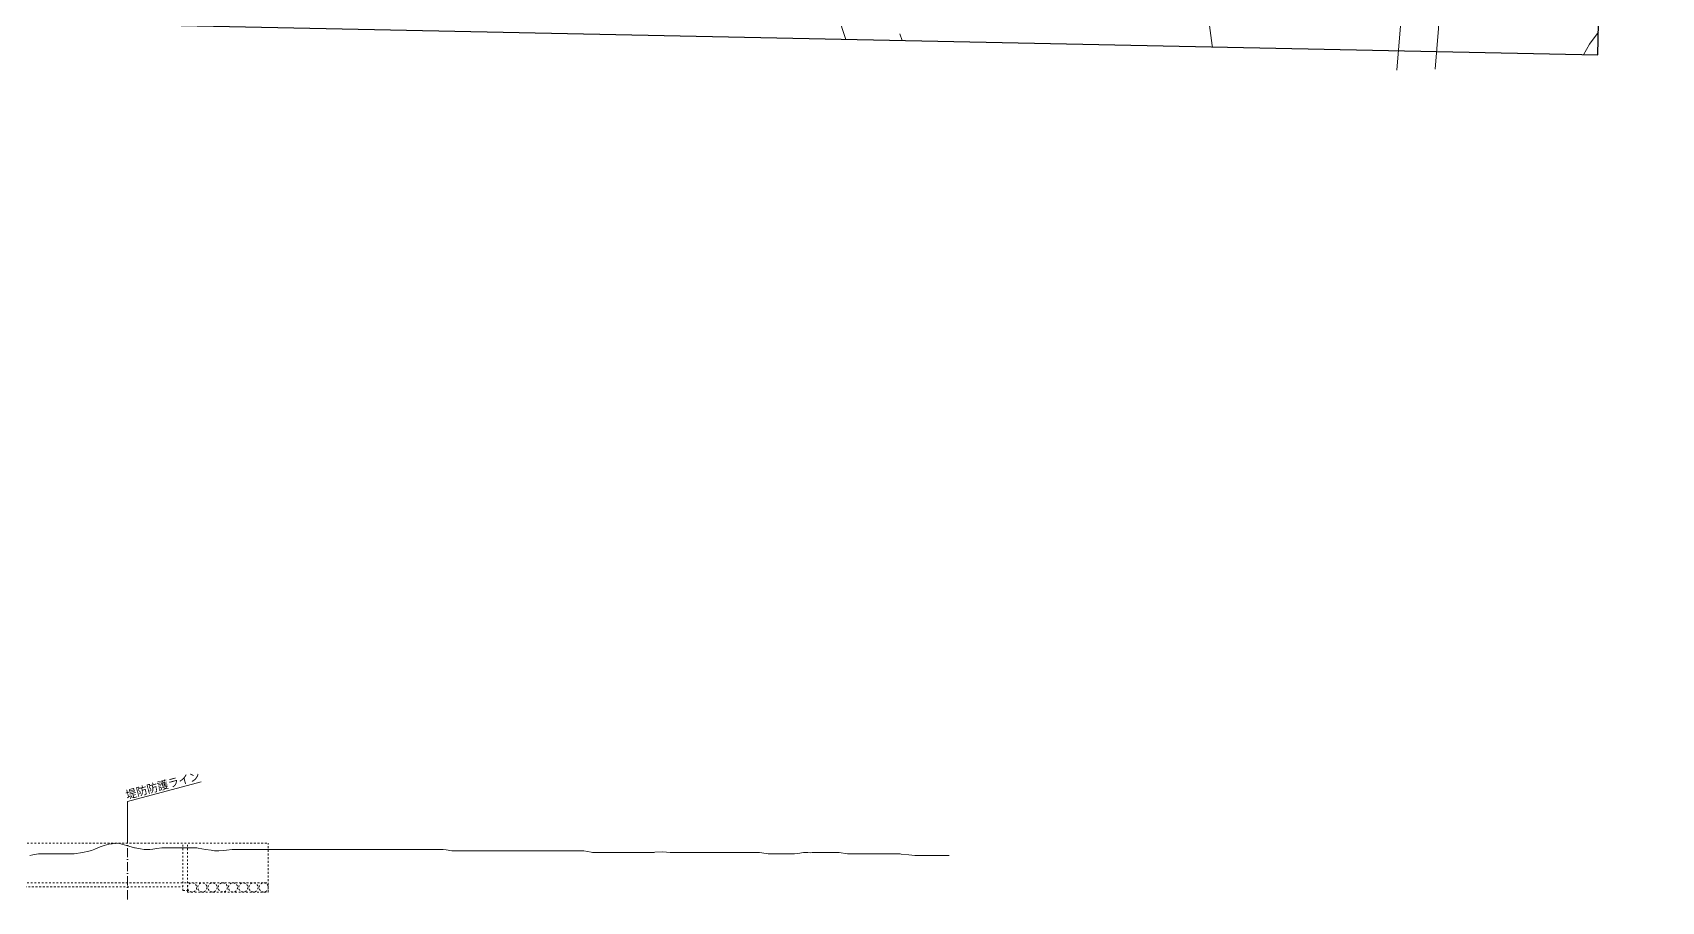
# Model space of a CAD drawing. Header units: millimetres. Extents: x 604133 to 1296463, y 247237 to 595748.
# Drawn here: x 1187629 to 1294478, y 281968 to 338977 of the extents above; entities that cross this region are included whole.
import ezdxf
from ezdxf.enums import TextEntityAlignment as Align

# ---------------------------------------------------------------- set-up
doc = ezdxf.new("R2010")
doc.units = ezdxf.units.MM
doc.header["$LTSCALE"] = 100
doc.linetypes.add('SXF_一点短鎖線', pattern=[9.25, 6, -1.5, 0.25, -1.5])
doc.linetypes.add('SXF_跳び破線', pattern=[12, 6, -6])
doc.layers.get('Defpoints').update_dxf_attribs({"color": 153})
for name, color, linetype, lineweight in [('D-BGD', 7, 'Continuous', 13), ('D-BMK', 2, 'SXF_一点短鎖線', 13), ('D-BYP-STR3', 2, 'Continuous', 13), ('D-STR-TXT', 7, 'Continuous', 13)]:
    doc.layers.add(name, color=color, linetype=linetype, lineweight=lineweight)
doc.styles.add('MS ゴシック', font='MS Gothic.ttf')

# ---------------------------------------------------------------- blocks, each defined once
blk = doc.blocks.new('21311212131313131')
at = {"layer": 'D-BGD', "linetype": 'Continuous'}
for p, q in [((2694062.736, -1128728.6613, 363634.9803), (2694508.8492, -1128571.9971, 363632.5848)), ((2692936.0326, -1132833.9007, 363645.9803), (2694508.8492, -1132281.5652, 363637.9791))]:
    blk.add_line(p, q, dxfattribs=at)
at = {"layer": 'D-BGD', "linetype": 'Continuous', "elevation": 361999.9804}
for points in [[(2694508.8492, -1083877.7451), (2693815.4388, -1083494.5044), (2693126.6408, -1083003.4269), (2693040.6813, -1082923.0775)], [(2666100.3382, -1120022.9642), (2667283.16, -1119986.462), (2668097.9559, -1119497.6801), (2676871.254, -1113800.7574), (2678649.7051, -1112551.2731), (2680590.6563, -1111504.7512), (2682238.0494, -1110890.3446), (2684628.6592, -1110146.9845), (2687009.6651, -1109421.1677), (2689485.9442, -1109021.1161), (2691948.6497, -1108625.0343), (2694420.1269, -1108233.7544), (2694508.8492, -1108219.708)]]:
    blk.add_lwpolyline(points, dxfattribs=at)
at = {"layer": 'D-BGD', "linetype": 'Continuous', "extrusion": (-0.012116, -0.628827, 0.777451), "elevation": 936282.3059}
blk.add_lwpolyline([(2712488.7942, -581964.1747), (2713544.5916, -581981.6644), (2716234.292, -582129.5314)], dxfattribs=at)
at = {"layer": 'D-BGD', "linetype": 'Continuous', "extrusion": (-0.013842, -0.651894, 0.758184), "elevation": 951517.6489}
blk.add_lwpolyline([(2714700.5509, -551401.0406), (2715522.4672, -551414.8434), (2718446.1867, -551569.7416)], dxfattribs=at)
at = {"layer": 'Defpoints'}
blk.add_lwpolyline([(2494508.8492, -1382923.0775), (2694508.8492, -1382923.0775), (2694508.8492, -1082923.0775), (2494508.8492, -1082923.0775)], close=True, dxfattribs=at)

msp = doc.modelspace()

# ---------------------------------------------------------------- linework, layer by layer
at = {"layer": 'D-BGD', "linetype": 'Continuous', "lineweight": 13, "elevation": 354000}
msp.add_lwpolyline([(1247753.1, 284985.5), (1247504.3, 284985.5), (1247453.7, 284985.5), (1247424.5, 284985.5), (1247316.7, 284985.5), (1246847.8, 284985.5), (1246500.9, 284985.5), (1246271.1, 284985.5), (1245960.6, 284985.5), (1245694.4, 284985.5), (1245497.5, 284985.5), (1245117.7, 285023.3), (1244604.5, 285074.5), (1244541, 285085.5), (1244494.1, 285085.5), (1243964.3, 285085.5), (1243490.7, 285085.5), (1243387.6, 285085.5), (1243248.4, 285085.5), (1242810.9, 285085.5), (1242487.3, 285085.5), (1242234.2, 285085.5), (1241892.2, 285085.5), (1241657.5, 285085.5), (1241483.9, 285085.5), (1241080.8, 285085.5), (1240536.1, 285179.9), (1240504.1, 285183.1), (1240480.5, 285185.5), (1239927.4, 285185.5), (1239477.1, 285185.5), (1239396.9, 285185.5), (1239350.7, 285185.5), (1239030.6, 285185.5), (1238774, 285185.5), (1238664.4, 285166.5), (1238473.7, 285185.5), (1238197.3, 285185.5), (1237823.9, 285120.7), (1237620.6, 285085.5), (1237470.3, 285085.5), (1237043.9, 285085.5), (1236833.3, 285085.5), (1236467.2, 285085.5), (1236467.1, 285085.5), (1236466.9, 285085.5), (1236100.9, 285085.5), (1235890.5, 285085.5), (1235463.5, 285159.5), (1235313.8, 285185.5), (1235111.6, 285185.5), (1234737.1, 285185.5), (1234460.1, 285185.5), (1234160.4, 285185.5), (1233755.5, 285185.5), (1233583.7, 285185.5), (1233456.7, 285185.5), (1233007, 285185.5), (1232453.3, 285185.5), (1232430.3, 285185.5), (1232399.4, 285185.5), (1231853.6, 285185.5), (1231449.9, 285185.5), (1231276.9, 285185.5), (1231043.3, 285185.5), (1230700.2, 285185.5), (1230446.5, 285185.5), (1230123.5, 285185.5), (1229687.1, 285185.5), (1229546.8, 285185.5), (1229443.1, 285185.5), (1228970.1, 285232.6), (1228439.6, 285193.5), (1228393.4, 285185.5), (1228331, 285185.5), (1227816.7, 285185.5), (1227436.2, 285185.5), (1227240, 285185.5), (1226974.9, 285185.5), (1226663.3, 285185.5), (1226432.8, 285185.5), (1226086.6, 285185.5), (1225618.8, 285185.5), (1225509.9, 285185.5), (1225429.4, 285185.5), (1224933.3, 285185.5), (1224748.1, 285185.5), (1224426, 285185.5), (1224356.6, 285185.5), (1224262.6, 285201.8), (1223779.9, 285285.5), (1223422.6, 285285.5), (1223203.2, 285285.5), (1222906.5, 285285.5), (1222626.5, 285285.5), (1222419.2, 285285.5), (1222049.8, 285285.5), (1221550.4, 285285.5), (1221473.1, 285285.5), (1221415.8, 285285.5), (1220896.4, 285285.5), (1220412.4, 285285.5), (1220319.7, 285285.5), (1220194.3, 285285.5), (1219743, 285285.5), (1219409, 285285.5), (1219166.3, 285285.5), (1218838.2, 285285.5), (1218589.6, 285285.5), (1218405.6, 285285.5), (1218012.9, 285285.5), (1217482, 285285.5), (1217436.2, 285285.5), (1217402.2, 285285.5), (1216859.5, 285285.5), (1216398.8, 285285.5), (1216282.8, 285285.5), (1216125.9, 285285.5), (1215706.1, 285285.5), (1215395.4, 285285.5), (1215129.4, 285285.5), (1214769.8, 285347.8), (1214552.7, 285385.5), (1214392, 285385.5), (1213976, 285385.5), (1213413.7, 285385.5), (1213399.3, 285385.5), (1213395.4, 285385.5), (1213388.6, 285385.5), (1213029.1, 285385.5), (1212822.6, 285385.5), (1212385.2, 285385.5), (1212245.9, 285385.5), (1212057.5, 285385.5), (1211669.2, 285385.5), (1211381.8, 285385.5), (1211092.5, 285385.5), (1210701.4, 285385.5), (1210515.8, 285385.5), (1210378.4, 285385.5), (1210099.4, 285385.5), (1209939.1, 285385.5), (1209733.2, 285385.5), (1209375, 285385.5), (1209362.4, 285385.5), (1209345.3, 285385.5), (1208785.7, 285385.5), (1208371.6, 285385.5), (1208209, 285385.5), (1207989.2, 285385.5), (1207632.3, 285385.5), (1207368.2, 285385.5), (1207055.6, 285385.5), (1206633, 285385.5), (1206478.9, 285385.5), (1206364.8, 285385.5), (1205902.2, 285385.5), (1205361.4, 285385.5), (1205325.5, 285385.5), (1205276.9, 285385.5), (1204748.8, 285385.5), (1204358, 285385.5), (1204172.1, 285385.5), (1203920.8, 285385.5), (1203595.4, 285385.5), (1203354.6, 285385.5), (1203018.7, 285385.5), (1202564.7, 285385.5), (1202442, 285385.5), (1202408.8, 285385.5), (1202351.2, 285385.5), (1202042.6, 285385.5), (1201865.3, 285385.5), (1201347.8, 285385.5), (1201288.6, 285385.5), (1201208.6, 285385.5), (1200711.9, 285385.5), (1200344.4, 285321.7), (1200135.2, 285306.3), (1199852.4, 285285.5), (1199558.5, 285285.5), (1199341, 285323.2), (1198981.8, 285385.5), (1198496.3, 285469.6), (1198405.1, 285478.7), (1198337.5, 285485.5), (1197828.4, 285485.5), (1197334.1, 285485.5), (1197251.7, 285485.5), (1197140.2, 285485.5), (1196675, 285485.5), (1196330.7, 285485.5), (1196098.3, 285485.5), (1195784.1, 285431), (1195521.6, 285404.8), (1195327.3, 285385.5), (1195084.5, 285385.5), (1194944.9, 285385.5), (1194718.2, 285424.8), (1194368.2, 285485.5), (1194352, 285485.5), (1194323.9, 285493.1), (1193791.5, 285638.5), (1193320.5, 285767.1), (1193214.8, 285785.5), (1193071.8, 285760.7), (1192638.1, 285717.5), (1192317.1, 285629.8), (1192061.4, 285560), (1191715.7, 285405.6), (1191484.7, 285302.5), (1191313.7, 285255.8), (1190908, 285185.5), (1190359.6, 285090.4), (1190331.3, 285085.5), (1190323.6, 285085.5), (1190310.3, 285085.5), (1189957.4, 285085.5), (1189754.6, 285085.5), (1189306.9, 285085.5), (1189177.9, 285085.5), (1189003.4, 285085.5), (1188601.2, 285085.5), (1188303.5, 285085.5), (1188024.5, 285085.5), (1187647.3, 285020.1), (1187447.8, 284985.5)], dxfattribs=at)
at = {"layer": 'D-BMK', "linetype": 'SXF_一点短鎖線'}
msp.add_line((1193865.3, 286397.8, 354000), (1193865.3, 281968.1, 354000), dxfattribs=at)
at = {"layer": 'D-BYP-STR3', "linetype": 'SXF_跳び破線', "ltscale": 0.2}
for p, q in [((1162791.1, 285785.5, 354000), (1203091.1, 285785.5, 354000)), ((1197491.1, 282685.5, 354000), (1197491.1, 285785.5, 354000)), ((1197791.1, 282685.5, 354000), (1197791.1, 285785.5, 354000)), ((1203091.1, 282585.5, 354000), (1203091.1, 285785.5, 354000)), ((1162791.1, 283185.5, 354000), (1203091.1, 283185.5, 354000)), ((1182791.1, 282935.5, 354000), (1197491.1, 282935.5, 354000)), ((1197491.1, 282685.5, 354000), (1197791.1, 282685.5, 354000)), ((1197791.1, 282585.5, 354000), (1197791.1, 282685.5, 354000)), ((1197791.1, 282585.5, 354000), (1203091.1, 282585.5, 354000))]:
    msp.add_line(p, q, dxfattribs=at)
for centre in [(1198091.1, 282885.5, 354000), (1198762.5, 282885.5, 354000), (1199433.9, 282885.5, 354000), (1200105.4, 282885.5, 354000), (1200776.8, 282885.5, 354000), (1201448.2, 282885.5, 354000), (1202119.6, 282885.5, 354000), (1202791.1, 282885.5, 354000)]:
    msp.add_circle(centre, 300, dxfattribs=at)
at = {"layer": 'D-STR-TXT'}
for p, q in [((1193865.3, 288527.4, 354000), (1198695, 289821.5, 354000)), ((1193865.3, 286397.8, 354000), (1193865.3, 288527.4, 354000))]:
    msp.add_line(p, q, dxfattribs=at)

# ---------------------------------------------------------------- block references
at = {"layer": 'D-BGD', "rotation": 268.807065034117}
msp.add_blockref('21311212131313131', (2429100.2, 3008884.8, 354000), dxfattribs=at)

# ---------------------------------------------------------------- texts
at = {"layer": 'D-STR-TXT', "style": 'MS ゴシック'}
msp.add_text('堤防防護ライン', height=525, rotation=15, dxfattribs=at).set_placement((1196280.1, 289174.5, 677860), align=Align.BOTTOM_CENTER)

doc.saveas('drawing.dxf')
